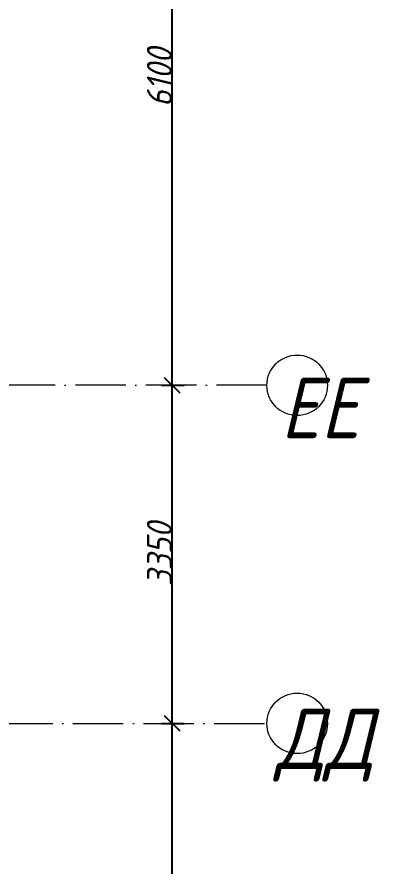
# Model space of a CAD drawing. Header units: millimetres. Extents: x -12989 to 629078, y -109036 to 555275.
# Drawn here: x 614608 to 618210, y 316409 to 324823 of the extents above; entities that cross this region are included whole.
import ezdxf

# ---------------------------------------------------------------- set-up
doc = ezdxf.new("R2010")
doc.units = ezdxf.units.MM
doc.linetypes.add('50_200_ШТРИХ_1Т_ш5_п1_п1_', pattern=[700, 500, -100, 0, -100])
for name, color, linetype, lineweight in [('A-____-____-DIMS', 7, 'Continuous', 9), ('S-GRID-____-IDEN', 7, 'Continuous', 9), ('S-GRID-____-OTLN-1', 7, '50_200_ШТРИХ_1Т_ш5_п1_п1_', 9)]:
    doc.layers.add(name, color=color, linetype=linetype, lineweight=lineweight)
doc.styles.add('ISOCPEUR_I_9', font='isocpeui.ttf', dxfattribs={"width": 0.9, "height": 250})
doc.dimstyles.new('ISO-2_5_0_9К_БОЛЬШОЙ_ОСИ', dxfattribs={"dimscale": 304.8, "dimtxt": 248.995294, "dimasz": 0.492126, "dimexe": 0.393701, "dimexo": 0, "dimgap": 0, "dimtad": 1, "dimdec": 0, "dimzin": 0, "dimdsep": 46, "dimtxsty": 'ISOCPEUR_I_9', "dimblk1": 'OBLIQUE', "dimblk2": 'OBLIQUE', "dimsah": 1, "dimcen": 0.09, "dimdle": 0.393701, "dimazin": 0, "dimtfac": 1, "dimtdec": 4, "dimtix": 1, "dimtmove": 0, "dimatfit": 3, "dimfxl": 1, "dimtvp": 1, "dimtolj": 1, "dimtzin": 0, "dimarcsym": 2})

# ---------------------------------------------------------------- blocks, each defined once
blk = doc.blocks.new('Ось сетки - Круг_Ø6_00__ISO-2_5_0_9K_-25732049-АР1_План отверстий 1 этажа в осях 1-64_Ю-ЯЯ')
at = {"layer": 'S-GRID-____-IDEN'}
blk.add_circle((0, 0), 3, dxfattribs=at)
blk = doc.blocks.new('_Oblique')
at = {"color": 0, "linetype": 'ByBlock', "lineweight": -2}
blk.add_line((-0.5, -0.5), (0.5, 0.5), dxfattribs=at)
blk = doc.blocks.new('*D5542')
at = {"layer": 'A-____-____-DIMS', "color": 0, "lineweight": -2, "transparency": 16777216}
for p, q in [((616147.6, 313002.5), (616147.6, 317942.5)), ((616041.5, 317822.5), (616267.6, 317822.5)), ((616041.5, 313122.5), (616267.6, 313122.5))]:
    blk.add_line(p, q, dxfattribs=at)
at = {"layer": 'Defpoints', "color": 0, "transparency": 16777216}
for p in [(616041.5, 317822.5), (616147.6, 317822.5), (616041.5, 313122.5)]:
    blk.add_point(p, dxfattribs=at)
at = {"layer": 'A-____-____-DIMS', "color": 0, "lineweight": -2, "transparency": 16777216, "xscale": 150, "yscale": 150, "zscale": 150}
for p, rotation in [((616147.6, 317822.5), 90), ((616147.6, 313122.5), 270)]:
    blk.add_blockref('_Oblique', p, dxfattribs=dict(at, rotation=rotation))
at = {"layer": 'A-____-____-DIMS', "color": 0, "transparency": 16777216, "insert": (616020.9, 315472.5), "char_height": 250, "width": 781.462, "attachment_point": 5, "rotation": 90, "style": 'ISOCPEUR_I_9'}
blk.add_mtext('\\A1;4700', dxfattribs=at)
blk = doc.blocks.new('*D5543')
at = {"layer": 'A-____-____-DIMS', "color": 0, "lineweight": -2, "transparency": 16777216}
for p, q in [((616147.6, 317702.5), (616147.6, 321292.5)), ((616041.5, 321172.5), (616267.6, 321172.5)), ((616041.5, 317822.5), (616267.6, 317822.5))]:
    blk.add_line(p, q, dxfattribs=at)
at = {"layer": 'Defpoints', "color": 0, "transparency": 16777216}
for p in [(616041.5, 321172.5), (616147.6, 321172.5), (616041.5, 317822.5)]:
    blk.add_point(p, dxfattribs=at)
at = {"layer": 'A-____-____-DIMS', "color": 0, "lineweight": -2, "transparency": 16777216, "xscale": 150, "yscale": 150, "zscale": 150}
for p, rotation in [((616147.6, 321172.5), 90), ((616147.6, 317822.5), 270)]:
    blk.add_blockref('_Oblique', p, dxfattribs=dict(at, rotation=rotation))
at = {"layer": 'A-____-____-DIMS', "color": 0, "transparency": 16777216, "insert": (616022.6, 319497.5), "char_height": 250, "width": 758.478, "attachment_point": 5, "rotation": 90, "style": 'ISOCPEUR_I_9'}
blk.add_mtext('\\A1;3350', dxfattribs=at)
blk = doc.blocks.new('*D5544')
at = {"layer": 'A-____-____-DIMS', "color": 0, "lineweight": -2, "transparency": 16777216}
for p, q in [((616147.6, 321052.5), (616147.6, 327392.5)), ((616041.5, 327272.5), (616267.6, 327272.5)), ((616041.5, 321172.5), (616267.6, 321172.5))]:
    blk.add_line(p, q, dxfattribs=at)
at = {"layer": 'Defpoints', "color": 0, "transparency": 16777216}
for p in [(616041.5, 327272.5), (616147.6, 327272.5), (616041.5, 321172.5)]:
    blk.add_point(p, dxfattribs=at)
at = {"layer": 'A-____-____-DIMS', "color": 0, "lineweight": -2, "transparency": 16777216, "xscale": 150, "yscale": 150, "zscale": 150}
for p, rotation in [((616147.6, 327272.5), 90), ((616147.6, 321172.5), 270)]:
    blk.add_blockref('_Oblique', p, dxfattribs=dict(at, rotation=rotation))
at = {"layer": 'A-____-____-DIMS', "color": 0, "transparency": 16777216, "insert": (616022.6, 324222.5), "char_height": 250, "width": 701.018, "attachment_point": 5, "rotation": 90, "style": 'ISOCPEUR_I_9'}
blk.add_mtext('\\A1;6100', dxfattribs=at)

msp = doc.modelspace()

# ---------------------------------------------------------------- linework, layer by layer
at = {"layer": 'S-GRID-____-OTLN-1'}
for p, q in [((617087.7175, 321172.5335), (508344.5407, 321172.5335)), ((582257.9486, 317822.5335), (617087.7175, 317822.5335))]:
    msp.add_line(p, q, dxfattribs=at)

# ---------------------------------------------------------------- block references
at = {"layer": 'S-GRID-____-IDEN', "xscale": 99.99999999999993, "yscale": 99.99999999999993, "zscale": 99.99999999999993}
for p, rotation in [((617387.7175, 321172.5335), 89.9999999999998), ((617387.7175, 317822.5335), 269.9999999999995)]:
    msp.add_blockref('Ось сетки - Круг_Ø6_00__ISO-2_5_0_9K_-25732049-АР1_План отверстий 1 этажа в осях 1-64_Ю-ЯЯ', p, dxfattribs=dict(at, rotation=rotation))

# ---------------------------------------------------------------- texts
at = {"layer": 'S-GRID-____-IDEN', "char_height": 600, "attachment_point": 1, "style": 'ISOCPEUR_I_9'}
for s, insert, width in [('ЕЕ', (617220.647, 321248.6094), 404.0505), ('ДД', (617173.638, 317969.166), 505.063125)]:
    msp.add_mtext(s, dxfattribs=dict(at, insert=insert, width=width))

# ---------------------------------------------------------------- dimensions: what is measured, and where the dimension line sits
at = {"layer": 'A-____-____-DIMS'}
for base, p1, p2, override, picture, middle in [((616147.5524, 327272.5335), (616041.4864, 321172.5335), (616041.4864, 327272.5335), {"dimpost": '<>', "dimfxl": 6100}, '*D5544', (616022.5524, 324222.5335)), ((616147.5524, 321172.5335), (616041.4864, 317822.5335), (616041.4864, 321172.5335), {"dimpost": '<>', "dimfxl": 3350}, '*D5543', (616022.5524, 319497.5335)), ((616147.5524, 317822.5335), (616041.4864, 313122.5335), (616041.4864, 317822.5335), {"dimpost": '<>', "dimfxl": 4700}, '*D5542', (616020.9425, 315472.5335))]:
    dim = msp.add_linear_dim(base=base, p1=p1, p2=p2, angle=90, dimstyle='ISO-2_5_0_9К_БОЛЬШОЙ_ОСИ', override=override, dxfattribs=at)
    dim.commit()
    dim.dimension.update_dxf_attribs({"geometry": picture, "text_midpoint": middle})

doc.saveas('drawing.dxf')
